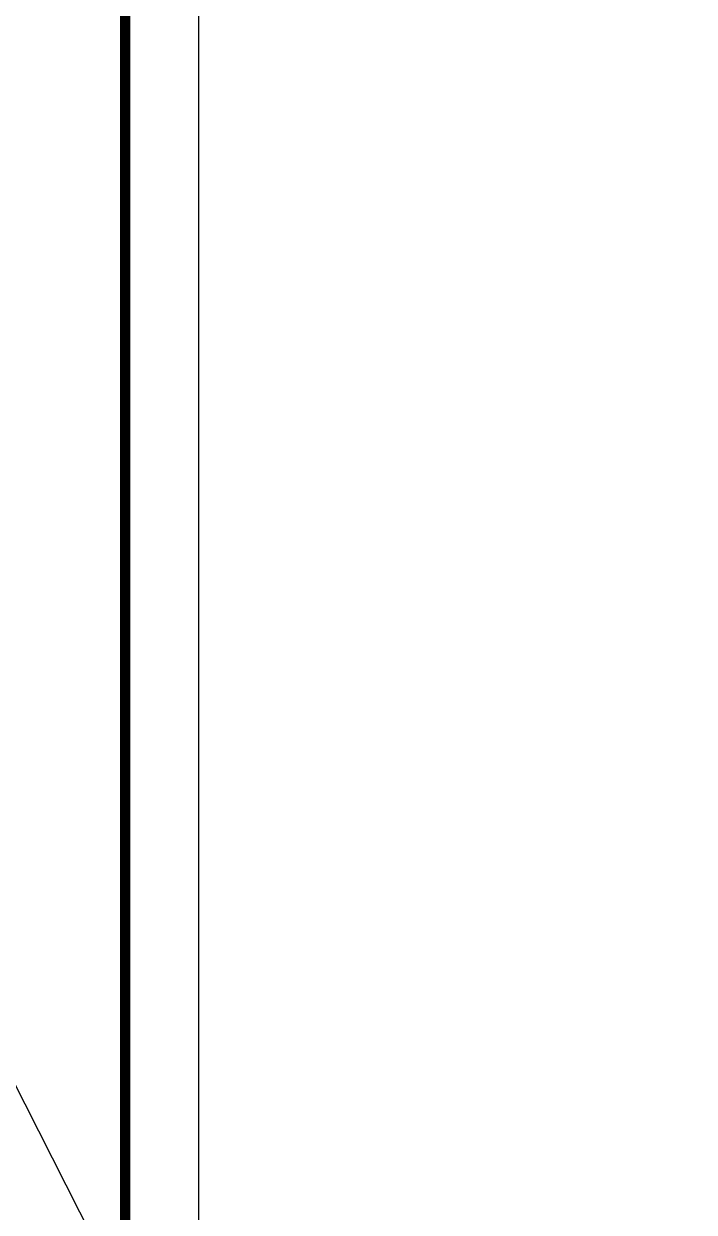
# Model space of a CAD drawing. Extents: x -678900 to 2378000, y 0 to 1840591.
# Drawn here: x -143778 to -139208, y 677758 to 685859 of the extents above; entities that cross this region are included whole.
import ezdxf
from ezdxf.enums import TextEntityAlignment as Align

# ---------------------------------------------------------------- set-up
doc = ezdxf.new("R2010")
doc.units = 0
doc.header["$LTSCALE"] = 1000
doc.header["$MEASUREMENT"] = 0
doc.layers.get('0').update_dxf_attribs({"linetype": 'CONTINUOUS'})
doc.layers.add('C-SHET-SHET', color=144, linetype='CONTINUOUS')
doc.layers.add('verify', color=50, linetype='CONTINUOUS')
doc.layers.add('内框', color=8, linetype='CONTINUOUS', plot=False)
doc.styles.get("Standard").update_dxf_attribs({"font": '', "width": 0.7})
doc.styles.add('黑体', font='simhei.ttf')
doc.styles.get('Standard').set_extended_font_data('SimSun')

# ---------------------------------------------------------------- blocks, each defined once
blk = doc.blocks.new('THAPE_A2L_inner')
at = {"layer": '内框'}
blk.add_lwpolyline([(0, 0), (0, 420), (594, 420), (594, 0)], close=True, dxfattribs=at)
at = {"layer": '内框', "const_width": 1.4}
blk.add_lwpolyline([(25, 410), (25, 10), (584, 10), (584, 410)], close=True, dxfattribs=at)
at = {"layer": '内框', "style": '黑体', "width": 0.8}
blk.add_attdef('内框名称', (22.08, 421.99), '', height=3, dxfattribs=at)
blk = doc.blocks.new('201311_THAPE_A2L')
blk.add_lwpolyline([(0, 0), (0, 420), (594, 420), (594, 0)], close=True)
at = {"const_width": 1.4}
blk.add_lwpolyline([(25, 410), (25, 10), (584, 10), (584, 410)], close=True, dxfattribs=at)
blk.add_attdef('作废标记', text='', height=300).set_placement((238, 227.97), align=Align.MIDDLE_CENTER)

msp = doc.modelspace()

# ---------------------------------------------------------------- linework, layer by layer
at = {"layer": 'verify'}
msp.add_line((-144767.2, 680459.7), (-136439.4, 664043.1), dxfattribs=at)

# ---------------------------------------------------------------- block references
at = {"layer": 'C-SHET-SHET', "xscale": 50, "yscale": 50, "zscale": 50, "rotation": 270}
msp.add_blockref('201311_THAPE_A2L', (-163586.9, 701743.9), dxfattribs=at)
at = {"layer": '内框', "xscale": 50, "yscale": 50, "zscale": 50, "rotation": 270}
msp.add_blockref('THAPE_A2L_inner', (-163586.9, 701743.9), dxfattribs=at)

doc.saveas('drawing.dxf')
